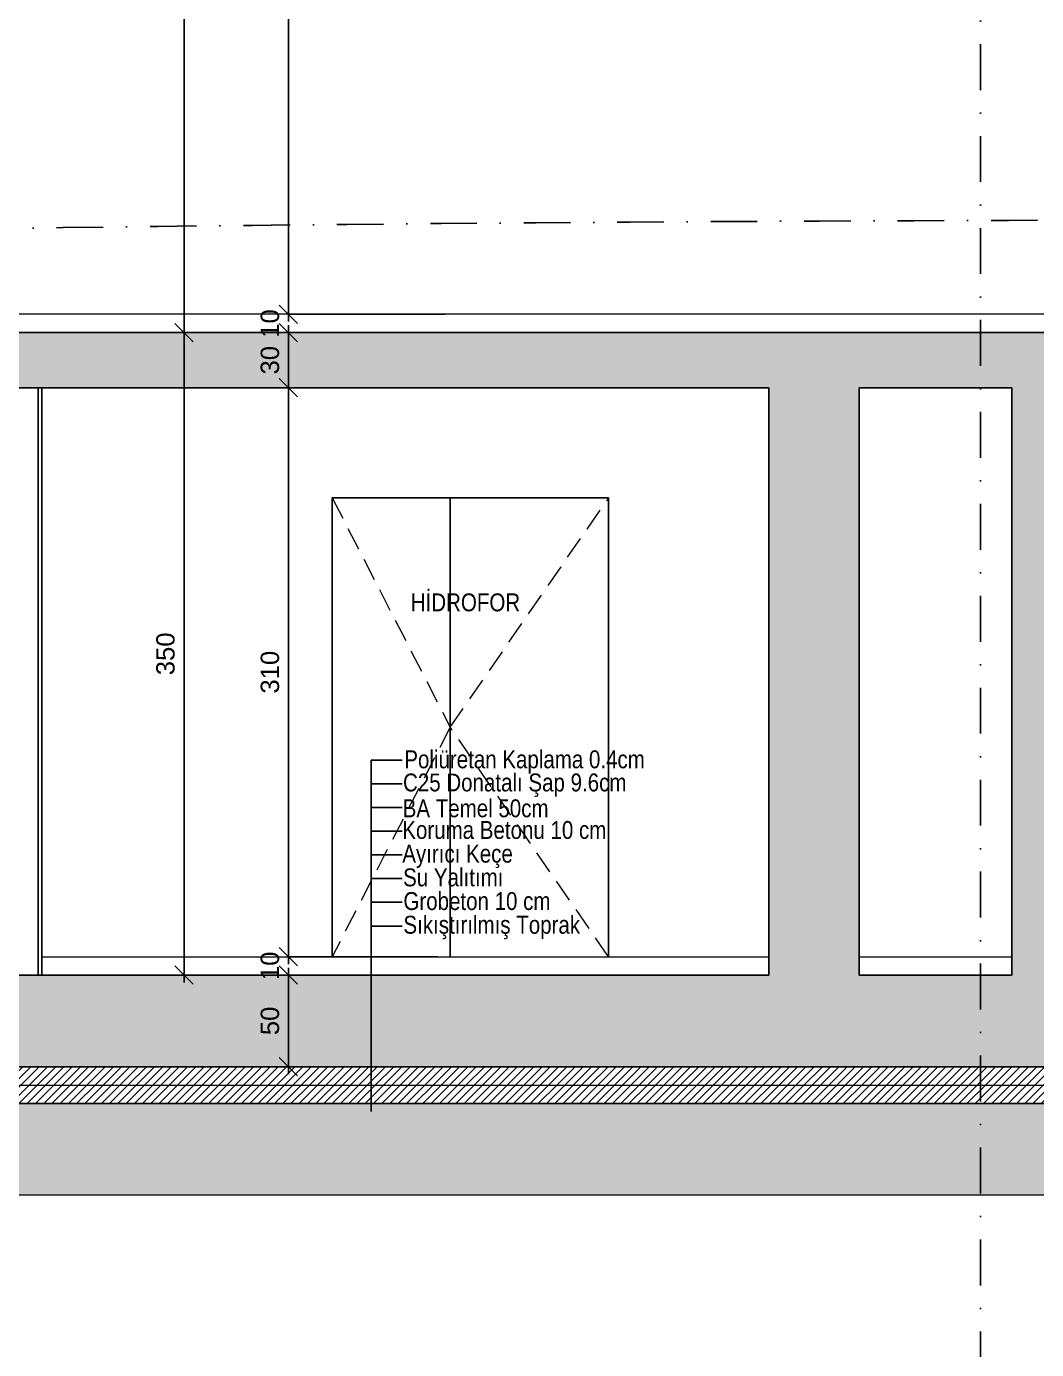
# Model space of a CAD drawing. Header units: millimetres. Extents: x 132785 to 150483, y 90225 to 103753.
# Drawn here: x 144633 to 145184, y 91408 to 92129 of the extents above; entities that cross this region are included whole.
import ezdxf
from ezdxf.enums import TextEntityAlignment as Align

# ---------------------------------------------------------------- set-up
doc = ezdxf.new("R2010")
doc.units = ezdxf.units.MM
for name, pattern in [('DASHDOT', [1, 0.5, -0.25, 0, -0.25]), ('DASHDOTX2', [50.8, 25.4, -12.7, 0, -12.7]), ('DASHED2', [9.525, 6.35, -3.175]), ('HIDDEN', [0.375, 0.25, -0.125])]:
    doc.linetypes.add(name, pattern=pattern)
for name, color, linetype in [('A-AX', 1, 'DASHDOT'), ('A-dis-olcu', 2, 'Continuous'), ('A-duvar', 3, 'Continuous'), ('A-gorunus2', 1, 'Continuous'), ('A-gorunus3', 2, 'Continuous'), ('A-siva_ic', 1, 'Continuous'), ('A-su_izolasyonu', 131, 'Continuous'), ('A-tarama', 252, 'Continuous'), ('A-tasiyici', 5, 'Continuous'), ('A-text', 2, 'Continuous')]:
    doc.layers.add(name, color=color, linetype=linetype)
doc.layers.add('A-kiris', color=252, linetype='Continuous', lineweight=0)
doc.layers.add('A-zemin', color=2, linetype='Continuous', lineweight=0)
doc.styles.add('ARIEL50SD', font='ARIALN.TTF', dxfattribs={"height": 9})
doc.styles.add('hastane-aks', font='arial.ttf')
doc.dimstyles.new('AKS-OLCU', dxfattribs={"dimscale": 0.5, "dimtxt": 20, "dimasz": 20, "dimexe": 1, "dimexo": 0, "dimgap": 10, "dimtad": 1, "dimdec": 1, "dimrnd": 0.5, "dimzin": 9, "dimdsep": 46, "dimtxsty": 'hastane-aks', "dimblk": 'hastane-aks-zeminüstü$0$_Oblique', "dimcen": 10, "dimdle": 8, "dimadec": 0, "dimazin": 0, "dimtfac": 1, "dimtdec": 1, "dimtix": 1, "dimtofl": 0, "dimtmove": 1, "dimatfit": 2, "dimldrblk": 'ARCHTICK', "dimfxl": 20, "dimtolj": 1, "dimtzin": 0, "dimarcsym": 0})
pattern_1 = [(45, (149703.8486, 89477.7656), (-2.245064, 2.245064), [])]

# ---------------------------------------------------------------- blocks, each defined once
blk = doc.blocks.new('hastane-aks-zeminüstü$0$_Oblique')
at = {"color": 0, "linetype": 'ByBlock', "lineweight": -2}
blk.add_line((-0.5, -0.5), (0.5, 0.5), dxfattribs=at)
blk = doc.blocks.new('*D44')
at = {"layer": 'A-dis-olcu', "color": 0, "lineweight": -2, "transparency": 16777216}
for p, q in [((146102.27, 89561), (146102.27, 89619)), ((146128.95, 89615), (146101.77, 89615)), ((146128.95, 89565), (146101.77, 89565))]:
    blk.add_line(p, q, dxfattribs=at)
at = {"layer": 'A-dis-olcu', "color": 0, "lineweight": -2, "transparency": 16777216, "xscale": 10, "yscale": 10, "zscale": 10}
for p, rotation in [((146102.27, 89615), 90), ((146102.27, 89565), 270)]:
    blk.add_blockref('hastane-aks-zeminüstü$0$_Oblique', p, dxfattribs=dict(at, rotation=rotation))
at = {"layer": 'A-dis-olcu', "color": 0, "transparency": 16777216, "insert": (146092.2, 89590), "char_height": 10, "attachment_point": 5, "rotation": 90, "style": 'hastane-aks'}
blk.add_mtext('\\A1;50', dxfattribs=at)
blk = doc.blocks.new('_ArchTick')
at = {"color": 0, "linetype": 'ByBlock', "const_width": 0.15}
blk.add_lwpolyline([(-0.5, -0.5), (0.5, 0.5)], dxfattribs=at)
blk = doc.blocks.new('*D52')
at = {"layer": 'A-dis-olcu', "color": 0, "lineweight": -2, "transparency": 16777216}
for p, q in [((146102.27, 89625), (146102.27, 89635)), ((146183.38, 89625), (146101.77, 89625)), ((146128.95, 89615), (146101.77, 89615)), ((146102.27, 89615), (146102.27, 89605))]:
    blk.add_line(p, q, dxfattribs=at)
at = {"layer": 'A-dis-olcu', "color": 0, "lineweight": -2, "transparency": 16777216, "xscale": 10, "yscale": 10, "zscale": 10}
for p, rotation in [((146102.27, 89625), 270), ((146102.27, 89615), 90)]:
    blk.add_blockref('hastane-aks-zeminüstü$0$_Oblique', p, dxfattribs=dict(at, rotation=rotation))
at = {"layer": 'A-dis-olcu', "color": 0, "transparency": 16777216, "insert": (146092.2, 89620), "char_height": 10, "attachment_point": 5, "rotation": 90, "style": 'hastane-aks'}
blk.add_mtext('\\A1;10', dxfattribs=at)
blk = doc.blocks.new('*D53')
at = {"layer": 'A-dis-olcu', "color": 0, "lineweight": -2, "transparency": 16777216}
for p, q in [((146183.38, 89935), (146101.77, 89935)), ((146102.27, 89621), (146102.27, 89939)), ((146183.38, 89625), (146101.77, 89625))]:
    blk.add_line(p, q, dxfattribs=at)
at = {"layer": 'A-dis-olcu', "color": 0, "lineweight": -2, "transparency": 16777216, "xscale": 10, "yscale": 10, "zscale": 10}
for p, rotation in [((146102.27, 89935), 90), ((146102.27, 89625), 270)]:
    blk.add_blockref('hastane-aks-zeminüstü$0$_Oblique', p, dxfattribs=dict(at, rotation=rotation))
at = {"layer": 'A-dis-olcu', "color": 0, "transparency": 16777216, "insert": (146092.2, 89780), "char_height": 10, "attachment_point": 5, "rotation": 90, "style": 'hastane-aks'}
blk.add_mtext('\\A1;310', dxfattribs=at)
blk = doc.blocks.new('*D54')
at = {"layer": 'A-dis-olcu', "color": 0, "lineweight": -2, "transparency": 16777216}
for p, q in [((146102.27, 89931), (146102.27, 89969)), ((146183.38, 89965), (146101.77, 89965)), ((146183.38, 89935), (146101.77, 89935))]:
    blk.add_line(p, q, dxfattribs=at)
at = {"layer": 'A-dis-olcu', "color": 0, "lineweight": -2, "transparency": 16777216, "xscale": 10, "yscale": 10, "zscale": 10}
for p, rotation in [((146102.27, 89965), 90), ((146102.27, 89935), 270)]:
    blk.add_blockref('hastane-aks-zeminüstü$0$_Oblique', p, dxfattribs=dict(at, rotation=rotation))
at = {"layer": 'A-dis-olcu', "color": 0, "transparency": 16777216, "insert": (146092.2, 89950), "char_height": 10, "attachment_point": 5, "rotation": 90, "style": 'hastane-aks'}
blk.add_mtext('\\A1;30', dxfattribs=at)
blk = doc.blocks.new('*D55')
at = {"layer": 'A-dis-olcu', "color": 0, "lineweight": -2, "transparency": 16777216}
for p, q in [((146102.27, 89975), (146102.27, 89985)), ((146136.86, 89975), (146101.77, 89975)), ((146183.38, 89965), (146101.77, 89965)), ((146102.27, 89965), (146102.27, 89955))]:
    blk.add_line(p, q, dxfattribs=at)
at = {"layer": 'A-dis-olcu', "color": 0, "lineweight": -2, "transparency": 16777216, "xscale": 10, "yscale": 10, "zscale": 10}
for p, rotation in [((146102.27, 89975), 270), ((146102.27, 89965), 90)]:
    blk.add_blockref('hastane-aks-zeminüstü$0$_Oblique', p, dxfattribs=dict(at, rotation=rotation))
at = {"layer": 'A-dis-olcu', "color": 0, "transparency": 16777216, "insert": (146092.2, 89970), "char_height": 10, "attachment_point": 5, "rotation": 90, "style": 'hastane-aks'}
blk.add_mtext('\\A1;10', dxfattribs=at)
blk = doc.blocks.new('*D56')
at = {"layer": 'A-dis-olcu', "color": 0, "lineweight": -2, "transparency": 16777216}
for p, q in [((146128.95, 90425), (146101.77, 90425)), ((146102.27, 89971), (146102.27, 90429)), ((146187.42, 89975), (146101.77, 89975))]:
    blk.add_line(p, q, dxfattribs=at)
at = {"layer": 'A-dis-olcu', "color": 0, "lineweight": -2, "transparency": 16777216, "xscale": 10, "yscale": 10, "zscale": 10}
for p, rotation in [((146102.27, 90425), 90), ((146102.27, 89975), 270)]:
    blk.add_blockref('hastane-aks-zeminüstü$0$_Oblique', p, dxfattribs=dict(at, rotation=rotation))
at = {"layer": 'A-dis-olcu', "color": 0, "transparency": 16777216, "insert": (146092.2, 90200), "char_height": 10, "attachment_point": 5, "rotation": 90, "style": 'hastane-aks'}
blk.add_mtext('\\A1;450', dxfattribs=at)
blk = doc.blocks.new('*D61')
at = {"layer": 'A-dis-olcu', "color": 0, "lineweight": -2, "transparency": 16777216}
for p, q in [((146045.37, 89961), (146045.37, 90519)), ((146150.17, 90515), (146044.87, 90515)), ((146150.17, 89965), (146044.87, 89965))]:
    blk.add_line(p, q, dxfattribs=at)
at = {"layer": 'A-dis-olcu', "color": 0, "lineweight": -2, "transparency": 16777216, "xscale": 10, "yscale": 10, "zscale": 10}
for p, rotation in [((146045.37, 90515), 90), ((146045.37, 89965), 270)]:
    blk.add_blockref('hastane-aks-zeminüstü$0$_Oblique', p, dxfattribs=dict(at, rotation=rotation))
at = {"layer": 'A-dis-olcu', "color": 0, "transparency": 16777216, "insert": (146035.3, 90240), "char_height": 10, "attachment_point": 5, "rotation": 90, "style": 'hastane-aks'}
blk.add_mtext('\\A1;550', dxfattribs=at)
blk = doc.blocks.new('*D62')
at = {"layer": 'A-dis-olcu', "color": 0, "lineweight": -2, "transparency": 16777216}
for p, q in [((146045.37, 89969), (146045.37, 89611)), ((146150.17, 89965), (146044.87, 89965)), ((146120.17, 89615), (146044.87, 89615))]:
    blk.add_line(p, q, dxfattribs=at)
at = {"layer": 'A-dis-olcu', "color": 0, "lineweight": -2, "transparency": 16777216, "xscale": 10, "yscale": 10, "zscale": 10}
for p, rotation in [((146045.37, 89965), 90), ((146045.37, 89615), 270)]:
    blk.add_blockref('hastane-aks-zeminüstü$0$_Oblique', p, dxfattribs=dict(at, rotation=rotation))
at = {"layer": 'A-dis-olcu', "color": 0, "transparency": 16777216, "insert": (146035.3, 89790), "char_height": 10, "attachment_point": 5, "rotation": 90, "style": 'hastane-aks'}
blk.add_mtext('\\A1;350', dxfattribs=at)
blk = doc.blocks.new('fypğ')
at = {"layer": 'A-tarama'}
h = blk.add_hatch(dxfattribs=at)
h.set_pattern_fill('ANSI35', color=252, scale=2, style=0)
h.set_pattern_definition([(45, (-308552.043, -4029526.415), (-8.98025612, 8.98025612), []), (45, (-308543.062, -4029526.415), (-8.98025612, 8.98025612), [15.875, -3.175, 0, -3.175])])
edge = h.paths.add_edge_path()
edge.add_line((147988.5, 89982), (147985.5, 89985))
edge.add_line((147985.5, 89985), (147928.5, 89985))
edge.add_line((147928.5, 89985), (147958.5, 89985))
edge.add_line((147958.5, 89985), (147958.5, 89794))
edge.add_line((147958.5, 89794), (147777.13, 89794))
edge.add_arc((147777.13, 89793.9), 0.1, 90, 180)
edge.add_line((147777.03, 89793.9), (147777.03, 89775))
edge.add_line((147777.03, 89775), (147802.3, 89775))
edge.add_line((147802.3, 89775), (147958.5, 89775))
edge.add_line((147958.5, 89775), (147958.5, 89615))
edge.add_line((147958.5, 89615), (147555.44, 89615))
edge.add_line((147555.44, 89615), (147802.3, 89775))
edge.add_line((147802.3, 89775), (147768.43, 89775))
edge.add_line((147768.43, 89775), (147750.03, 89776.5))
edge.add_line((147750.03, 89776.5), (147750.03, 89759))
edge.add_line((147750.03, 89759), (147723.03, 89759))
edge.add_line((147723.03, 89759), (147723.03, 89741.5))
edge.add_line((147723.03, 89741.5), (147696.03, 89741.5))
edge.add_line((147696.03, 89741.5), (147696.03, 89724))
edge.add_line((147696.03, 89724), (147669.03, 89724))
edge.add_line((147669.03, 89724), (147669.03, 89706.5))
edge.add_line((147669.03, 89706.5), (147642.03, 89706.5))
edge.add_line((147642.03, 89706.5), (147642.03, 89689))
edge.add_line((147642.03, 89689), (147615.03, 89689))
edge.add_line((147615.03, 89689), (147615.03, 89671.5))
edge.add_line((147615.03, 89671.5), (147588.03, 89671.5))
edge.add_line((147588.03, 89671.5), (147588.03, 89654))
edge.add_line((147588.03, 89654), (147561.03, 89654))
edge.add_line((147561.03, 89654), (147561.03, 89636.5))
edge.add_line((147561.03, 89636.5), (147534.03, 89636.5))
edge.add_line((147534.03, 89636.5), (147534.03, 89615))
edge.add_line((147534.03, 89615), (147012.18, 89615))
edge.add_line((147012.18, 89615), (147012.18, 89935))
edge.add_line((147012.18, 89935), (147524.03, 89935))
edge.add_line((147524.03, 89935), (147524.03, 89965))
edge.add_line((147524.03, 89965), (145002.96, 89965))
edge.add_line((145002.96, 89965), (144999.96, 89962))
edge.add_line((144999.96, 89962), (144999.96, 89945))
edge.add_line((144999.96, 89945), (143972.75, 89945))
edge.add_line((143972.75, 89945), (143972.75, 89992))
edge.add_line((143972.75, 89992), (143969.75, 89995))
edge.add_line((143969.75, 89995), (143947.75, 89995))
edge.add_line((143947.75, 89995), (143947.75, 89935))
edge.add_line((143947.75, 89935), (143937.75, 89935))
edge.add_line((143937.75, 89935), (143937.75, 89915))
edge.add_line((143937.75, 89915), (143987.92, 89915))
edge.add_line((143987.92, 89915), (144969.21, 89915))
edge.add_line((144969.21, 89915), (145029.96, 89915))
edge.add_line((145029.96, 89915), (145029.96, 89935))
edge.add_line((145029.96, 89935), (146363.87, 89935))
edge.add_line((146363.87, 89935), (146363.87, 89615))
edge.add_line((146363.87, 89615), (144969.96, 89615))
edge.add_line((144969.96, 89615), (144969.96, 89565))
edge.add_line((144969.96, 89565), (143363.9, 89565))
edge.add_line((143363.9, 89565), (143363.97, 89945))
edge.add_line((143363.97, 89945), (143333.9, 89945))
edge.add_line((143333.9, 89945), (143333.9, 89565))
edge.add_line((143333.9, 89565), (143286.9, 89565))
edge.add_line((143286.9, 89565), (143283.9, 89562))
edge.add_line((143283.9, 89562), (143283.9, 89515))
edge.add_line((143283.9, 89515), (145019.96, 89515))
edge.add_line((145019.96, 89515), (145019.96, 89565))
edge.add_line((145019.96, 89565), (148038.5, 89565))
edge.add_line((148038.5, 89565), (148038.5, 89615))
edge.add_line((148038.5, 89615), (147988.5, 89615))
edge.add_line((147988.5, 89615), (147988.5, 89982))
h.paths.add_polyline_path([(146982.18, 89615), (146525.19, 89615), (146525.19, 89935), (146982.18, 89935)], flags=16)
h.paths.add_polyline_path([(146496.18, 89615), (146413.13, 89615), (146413.13, 89935), (146496.18, 89935)], flags=16)
h = blk.add_hatch(dxfattribs=at)
h.set_pattern_fill('ANSI31', color=252, style=0)
h.set_pattern_definition(pattern_1)
h.paths.add_polyline_path([(145024.96, 89505), (145029.96, 89510), (145019.96, 89515), (143283.9, 89515), (143283.9, 89505)])
h.paths.add_polyline_path([(145019.96, 89565), (145019.96, 89515.41), (145029.96, 89510.25), (145029.96, 89550), (145034.96, 89555), (148038.5, 89555), (148038.5, 89565)])
h = blk.add_hatch(dxfattribs=at)
h.set_pattern_fill('ANSI31', color=252, style=0)
h.set_pattern_definition(pattern_1)
h.paths.add_polyline_path([(145039.96, 89495), (145039.96, 89545), (145029.96, 89545), (145029.96, 89510), (145024.96, 89505), (143271.9, 89505), (143271.9, 89495)])
h.paths.add_polyline_path([(145034.96, 89555), (145029.96, 89550), (145029.96, 89545), (148050.5, 89545), (148050.5, 89555)])
h = blk.add_hatch(dxfattribs=at)
h.set_pattern_fill('AR-HBONE', color=252, scale=0.1, style=0)
h.set_pattern_definition([(45, (156094.668, 89112.766), (1e-15, 14.36841), [30.48, -10.16]), (135, (156101.852, 89119.95), (1e-15, 14.36841), [30.48, -10.16])])
h.paths.add_polyline_path([(145039.96, 89545), (145039.96, 89495), (145089.96, 89495), (148050.5, 89495), (148050.5, 89545)])
h.paths.add_polyline_path([(145089.96, 89445), (145086.93, 89496.39), (145041.07, 89495), (143271.9, 89495), (143271.9, 89445)])
at = {"layer": 'A-AX', "color": 252, "ltscale": 50}
blk.add_line((146479.21, 89345.72), (146479.21, 90852.74), dxfattribs=at)
at = {"layer": 'A-duvar', "color": 252}
blk.add_line((145965.88, 89935), (145965.88, 89615), dxfattribs=at)
at = {"layer": 'A-gorunus2', "color": 252}
for p, q in [((146126.08, 89875), (146126.08, 89625)), ((146126.08, 89875), (146276.66, 89875)), ((146190.38, 89875), (146190.38, 89625)), ((146276.66, 89875), (146276.66, 89625))]:
    blk.add_line(p, q, dxfattribs=at)
at = {"layer": 'A-gorunus3', "color": 252, "linetype": 'DASHDOTX2'}
blk.add_open_spline([(143337.71, 89845.51), (143496.22, 89856.14), (143763.5, 89856.09), (144192.7, 89942.94), (145567.04, 90047.88), (147090.65, 90017.78), (148441.73, 90027.3), (148694.44, 90030.04)], degree=3, knots=[442.142061, 442.142061, 442.142061, 442.142061, 918.716918, 1238.176051, 1753.021107, 5047.835231, 5805.972769, 5805.972769, 5805.972769, 5805.972769], dxfattribs=at)
at = {"layer": 'A-kiris', "color": 252, "linetype": 'HIDDEN', "ltscale": 50}
for points in [[(146126.08, 89875), (146190.38, 89750), (146126.08, 89625)], [(146276.66, 89625), (146190.38, 89750), (146276.66, 89875)]]:
    blk.add_lwpolyline(points, dxfattribs=at)
at = {"layer": 'A-siva_ic', "color": 252}
blk.add_line((145967.88, 89935), (145967.88, 89615), dxfattribs=at)
at = {"layer": 'A-su_izolasyonu', "color": 252, "linetype": 'DASHED2', "ltscale": 0.8}
blk.add_lwpolyline([(145024.96, 89505, 0.2, 0.2, 0), (145029.96, 89510, 0.2, 0.2, 0), (145029.96, 89550, 0.2, 0.2, 0), (145034.96, 89555, 0.2, 0.2, 0), (148038.5, 89555, 0.2, 0.2, 0), (148038.5, 89612, 0.2, 0.2, 0), (148035.5, 89615, 0.2, 0.2, 0), (147991.5, 89615, 0.2, 0.2, 0), (147988.5, 89618, 0.2, 0.2, 0), (147988.5, 89981.9, 0.2, 0.2, 0.198912), (147988.42, 89982.08, 0.2, 0.2, 0), (147985.5, 89985, 0.2, 0.2, 0), (147978.5, 89985, 0.2, 0.2, 0), (147978.5, 89996.5, 0, 0, 0)], format="xyseb", dxfattribs=at)
at = {"layer": 'A-tasiyici', "color": 252}
for points in [[(147524.03, 89965), (145002.96, 89965)], [(144999.96, 89915), (145029.96, 89915), (145029.96, 89935), (146363.87, 89935), (146363.87, 89615), (144969.96, 89615)], [(145019.96, 89565), (148038.5, 89565), (148038.5, 89615), (147988.5, 89615), (147988.5, 89982.08), (147985.5, 89985), (147928.5, 89985)], [(146496.18, 89935), (146413.13, 89935)], [(146413.13, 89935), (146413.13, 89615)], [(146496.18, 89615), (146496.18, 89935)], [(146496.18, 89615), (146413.13, 89615)]]:
    blk.add_lwpolyline(points, dxfattribs=at)
at = {"layer": 'A-tasiyici', "color": 252, "lineweight": 0}
for points in [[(145034.96, 89555), (148050.5, 89555)], [(148050.5, 89545), (145029.96, 89545)], [(145029.96, 89545), (148050.5, 89545)], [(148050.5, 89495), (145089.96, 89495)]]:
    blk.add_lwpolyline(points, dxfattribs=at)
at = {"layer": 'A-text', "color": 252}
for p, q in [((146147.37, 89540.55), (146147.37, 89732.09)), ((146164.24, 89732.09), (146147.37, 89732.09)), ((146164.24, 89719.18), (146147.37, 89719.18)), ((146164.24, 89706.26), (146147.37, 89706.26)), ((146164.24, 89693.35), (146147.37, 89693.35)), ((146164.24, 89680.44), (146147.37, 89680.44)), ((146164.24, 89667.52), (146147.37, 89667.52)), ((146164.24, 89654.61), (146147.37, 89654.61)), ((146147.37, 89641.7), (146164.24, 89641.7))]:
    blk.add_line(p, q, dxfattribs=at)
at = {"layer": 'A-zemin', "color": 252}
for points in [[(147342.56, 89975), (145657.28, 89975)], [(145967.88, 89625), (146363.87, 89625)], [(146413.13, 89625), (146496.18, 89625)]]:
    blk.add_lwpolyline(points, dxfattribs=at)
at = {"layer": 'A-text', "color": 252, "style": 'ARIEL50SD'}
for s, p in [('HİDROFOR', (146168.89, 89813.18)), ('Poliüretan Kaplama 0.4cm', (146165.36, 89727.65)), ('C25 Donatalı Şap 9.6cm', (146164.67, 89715.04)), ('BA Temel 50cm', (146164.47, 89700.96))]:
    blk.add_text(s, height=9.75, dxfattribs=at).set_placement(p)
for s, p in [('Koruma Betonu 10 cm', (146275.39, 89694.04)), ('Ayırıcı Keçe', (146224.47, 89681.13)), ('Su Yalıtımı', (146219.34, 89668.21)), ('Grobeton 10 cm', (146244.97, 89655.3)), ('Sıkıştırılmış Toprak', (146261.09, 89642.39))]:
    blk.add_text(s, height=9.75, dxfattribs=at).set_placement(p, align=Align.MIDDLE_RIGHT)
at = {"layer": 'A-dis-olcu', "color": 252}
for base, p1, p2, picture, middle in [((146045.37, 90515), (146150.17, 89965), (146150.17, 90515), '*D61', (146035.3, 90240)), ((146102.27, 90425), (146187.42, 89975), (146128.95, 90425), '*D56', (146092.2, 90200)), ((146102.27, 89975), (146183.38, 89965), (146136.86, 89975), '*D55', (146092.2, 89970)), ((146045.37, 89615), (146150.17, 89965), (146120.17, 89615), '*D62', (146035.3, 89790)), ((146102.27, 89965), (146183.38, 89935), (146183.38, 89965), '*D54', (146092.2, 89950)), ((146102.27, 89935), (146183.38, 89625), (146183.38, 89935), '*D53', (146092.2, 89780)), ((146102.27, 89625), (146128.95, 89615), (146183.38, 89625), '*D52', (146092.2, 89620)), ((146102.27, 89615), (146128.95, 89565), (146128.95, 89615), '*D44', (146092.2, 89590))]:
    dim = blk.add_linear_dim(base=base, p1=p1, p2=p2, angle=90, dimstyle='AKS-OLCU', dxfattribs=at)
    dim.commit()
    dim.dimension.update_dxf_attribs({"geometry": picture, "text_midpoint": middle})

msp = doc.modelspace()

# ---------------------------------------------------------------- block references
msp.add_blockref('fypğ', (-1326.127, 1997.559))

doc.saveas('drawing.dxf')
